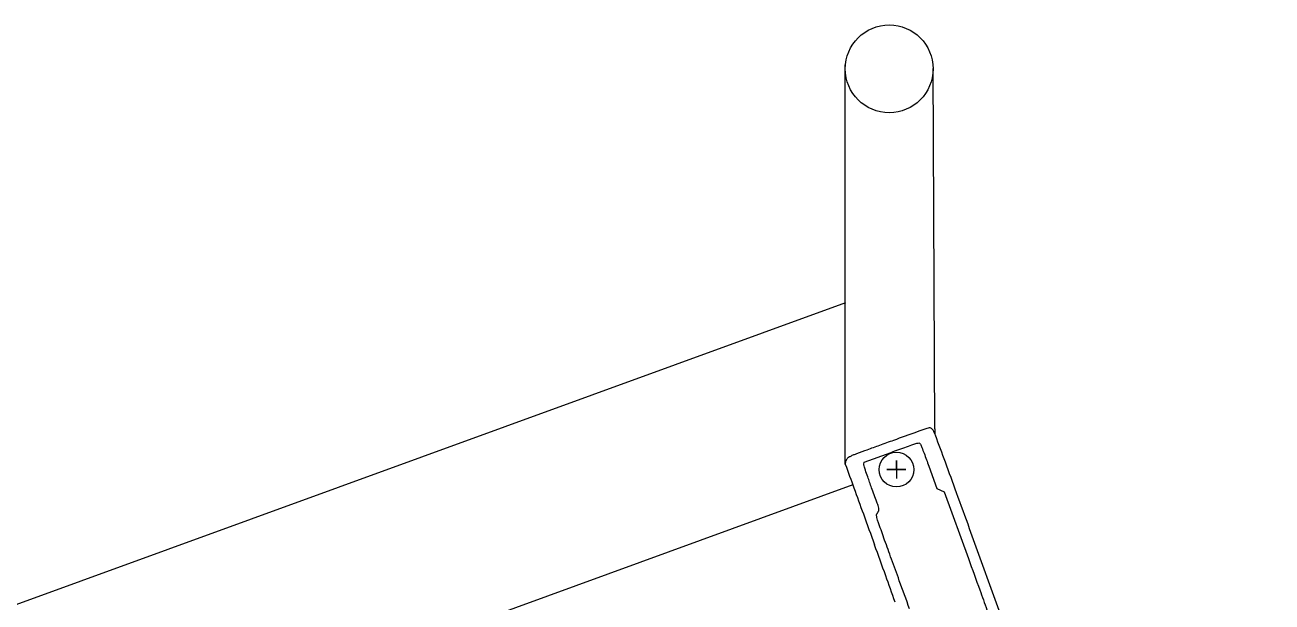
# Model space of a CAD drawing. Header units: metres. Extents: x 26.3 to 44.2, y 14.4 to 19.6.
# Drawn here: x 28.5245 to 28.837, y 15.7706 to 15.9152 of the extents above; entities that cross this region are included whole.
import ezdxf

# ---------------------------------------------------------------- set-up
doc = ezdxf.new("R2010")
doc.units = ezdxf.units.M
doc.header["$MEASUREMENT"] = 0
for name, color, linetype in [('Frame(Steel)', 140, 'Continuous'), ('Nuts and Bolts', 30, 'Continuous'), ('Suspensions', 6, 'Continuous')]:
    doc.layers.add(name, color=color, linetype=linetype)

msp = doc.modelspace()

# ---------------------------------------------------------------- linework, layer by layer
at = {"layer": 'Frame(Steel)'}
for p, q in [((28.73005702058249, 15.8051273733888), (28.73005702058249, 15.90512737338881)), ((28.75251159475365, 15.81404402293557), (28.75203407549478, 15.90428297345555)), ((28.73005850077448, 15.84555822091907), (28.45105532123171, 15.74403793825632)), ((28.73193029693989, 15.79996301079195), (28.46503482412007, 15.70282100302511))]:
    msp.add_line(p, q, dxfattribs=at)
msp.add_circle((28.74104585574268, 15.90416667703463), 0.01098883516019278, dxfattribs=at)
at = {"layer": 'Nuts and Bolts'}
for p, q in [((28.74284047876154, 15.80603964588668), (28.74286010289217, 15.80153602835711)), ((28.74519157622337, 15.8037878371219), (28.74048938129972, 15.8037878371219)), ((28.74048938129972, 15.8037878371219), (28.74284047876154, 15.8037878371219))]:
    msp.add_line(p, q, dxfattribs=at)
at = {"layer": 'Suspensions'}
for p, q in [((28.75251159475365, 15.81404402293557), (28.75251159475365, 15.81274642143492)), ((28.74284047876154, 15.8037878371219), (28.74284047876154, 15.80603964588668)), ((28.74286010289217, 15.8037878371219), (28.74519157622337, 15.8037878371219)), ((28.76961924019195, 15.76574288955378), (28.76120291405589, 15.78897269066203))]:
    msp.add_line(p, q, dxfattribs=at)
for points in [[(28.7880937947789, 15.58886764735399, -9e-06), (28.78271807773075, 15.60371463670833, -0.091432), (28.78268273703631, 15.60392685457363, -0.299413), (28.78283502586891, 15.60414984711356, -0.004576), (28.78435571974841, 15.60475834129, -0.005091), (28.78691643125866, 15.60572599027893, -0.000512), (28.7930487475221, 15.60796508356959, -0.000626), (28.79868815632567, 15.61000966410958, -0.00419), (28.8015024687965, 15.61099943174325, -0.002185), (28.80334680635071, 15.61162176150239, -0.302879), (28.80356051721494, 15.61156327393618, -0.091468), (28.80365453022755, 15.61140393423787, -5e-06), (28.80972229165918, 15.59481243747512, -0.000212), (28.81641032528297, 15.57650026192034, -0.000128)], [(28.7461637444643, 15.7689117635402, -0.000543), (28.74358313908504, 15.77597670776208, -0.000563), (28.74161944529147, 15.78138984445426, -0.000823), (28.73990349446074, 15.78616127850115, -0.000393), (28.73845295528902, 15.7902257122004, -0.014813), (28.73815337319781, 15.79115332728521, -0.008394), (28.73796688648389, 15.79183786404934, -0.036167), (28.73789267529714, 15.7922530264734, -0.0642), (28.73789939840393, 15.79253728351247, -0.110303), (28.73798504232705, 15.79275705956776, 0.007703), (28.73808031433754, 15.79290378336236, 0.003873), (28.73819626850507, 15.79309174867064, 0.003845), (28.7383131747889, 15.79328797266944, 0.00569), (28.73841239067656, 15.79346196494454, 0.158978), (28.73848890460448, 15.79385652358349, 0.042805), (28.73835464866044, 15.7944884950476, 0.013363), (28.73795994167072, 15.79567317301867, 0.000777), (28.73665224964922, 15.79925685927156, -0.001568), (28.73565828504655, 15.80199422011884, -0.00676), (28.73509448167762, 15.80363142221938, -0.007916), (28.73475606260965, 15.80471660403819, -0.088761), (28.73470690861301, 15.80516409393467), (28.73474131825174, 15.80567194828045), (28.74152189582306, 15.80812311774627, -0.000892), (28.74541296758295, 15.80952188967287, -0.007299), (28.74719968978844, 15.81013132198052, -0.009733), (28.74826931922943, 15.81045593904582, -0.179789), (28.74861635545999, 15.81042791010892, -0.175396), (28.748853333899, 15.81019176961978, -0.013148), (28.74922487336656, 15.80934532235539, -0.008775), (28.74979358674015, 15.80787806107389, -0.001105), (28.75096030542334, 15.80468193814152), (28.75299037505069, 15.79908234390771), (28.75391801295039, 15.79864243843895), (28.7548456519505, 15.79820253532999), (28.76090206973813, 15.78152224512988, -0.000515), (28.76375103618077, 15.7736504735921, -0.001887), (28.76553225826387, 15.76865402413429, -0.000293)]]:
    msp.add_lwpolyline(points, format="xyb", dxfattribs=at)
msp.add_circle((28.74286010289217, 15.8037878371219), 0.00434542710895936, dxfattribs=at)
for centre, radius, start, end in [((29.81604658343998, 12.83541690490222), 3.163557218579327, 109.732657060895, 109.8442692305627), ((28.77279552541396, 15.74387930449321), 0.07365005170413833, 108.0602648086676, 109.7325843399585), ((28.75555928246911, 15.79673779379807), 0.01805231827510734, 104.4106318423927, 108.0602936376929), ((28.75123474366673, 15.81356778299516), 0.000675604770329202, 64.99989043803501, 104.4103846401297), ((28.75118532589063, 15.8134618001454), 0.0007925427070017823, 47.27565622862122, 65.00009257478771), ((28.75052389848846, 15.81274563406896), 0.001767417087304672, 37.54386367106284, 47.27554283372647), ((28.74971191973674, 15.81212159941101), 0.002791491668353181, 29.87379677845331, 37.54375363679084), ((28.74627765044523, 15.81014887324775), 0.006752028763446273, 25.90926527706906, 29.87396685649074), ((28.74537581320636, 15.80971077570424), 0.007754645271885907, 20.18162530418519, 25.90932292088809), ((17.2845487845383, 11.59713869724208), 12.21825503212284, 20.14785316263042, 20.18154308074148), ((29.4671544387797, 13.80641867056618), 2.131782661362118, 110.073268831734, 110.1488992579458), ((29.22323713338338, 14.47392069554922), 1.421110722118946, 109.9389933746172, 110.073294666423), ((29.50936884398761, 13.68517963517194), 2.260148156402298, 109.8442105697347, 109.9390923751876), ((28.73020698722644, 15.8053176350055), 0.0002019310736886342, 168.1375313078665, 196.4168774386509), ((28.73288238583184, 15.80475568337353), 0.002935710021299018, 164.1350490047446, 168.1377834880013), ((28.73220260735265, 15.80590562881587), 0.002282372471358796, 196.4171675456135, 199.9369143050752), ((397.3902517777286, 149.5268256306123), 392.1630168478063, 199.9368956997353, 199.9378124322077), ((28.73319188345597, 15.80466773949601), 0.00325745977618497, 159.7721696562307, 164.1352890332307), ((28.7342793404942, 15.80426700694719), 0.004416402995340937, 156.2988435085665, 159.7718477926409), ((28.73269284284939, 15.80496349430239), 0.002683754902952655, 150.3103150523894, 156.2993397497658), ((28.73294454453865, 15.80481995726982), 0.002973507589781878, 144.7639937563268, 150.3098300420345), ((28.73262012630124, 15.80504911468575), 0.002576317063660065, 139.0424813781545, 144.7639949106251), ((28.73115607395547, 15.80631989225752), 0.0006376771001592092, 122.892205461046, 139.0425381931224), ((28.73174453832903, 15.80541000556836), 0.001721274860428403, 116.0858546515285, 122.8924247795592), ((28.73803582152686, 15.79255968050368), 0.01602900349017807, 114.7654770586217, 116.0855572197015), ((28.73872063077754, 15.79107543565976), 0.0176636124532274, 113.3663285469595, 114.7657032748875), ((28.73956046858792, 15.7891312813412), 0.01978140931598156, 112.0805435079499, 113.3660181364971), ((28.74065667113269, 15.78642934774243), 0.02269724627622218, 110.1488790772673, 112.08084699828), ((25.64650776818809, 14.6650994723399), 3.311249847340102, 20.00604123270747, 20.14790556466291), ((49.95868820414215, 23.49893336077964), 22.57984488626645, 199.9377502499407, 199.9553973499958), ((23.06858298453513, 13.72649834197041), 6.054727252402693, 19.91579117469563, 20.0060893185358), ((69.8680437920901, 30.72772947817212), 43.76091977003858, 199.9553114610924, 199.9660830676328), ((25.19836007512577, 14.49924097083523), 3.765330688071024, 19.84061353549051, 19.96597668856191), ((26.89675579506297, 15.11206065876996), 1.959757097374522, 19.63620087870196, 19.84063216578501)]:
    msp.add_arc(centre, radius, start, end, dxfattribs=at)

doc.saveas('drawing.dxf')
